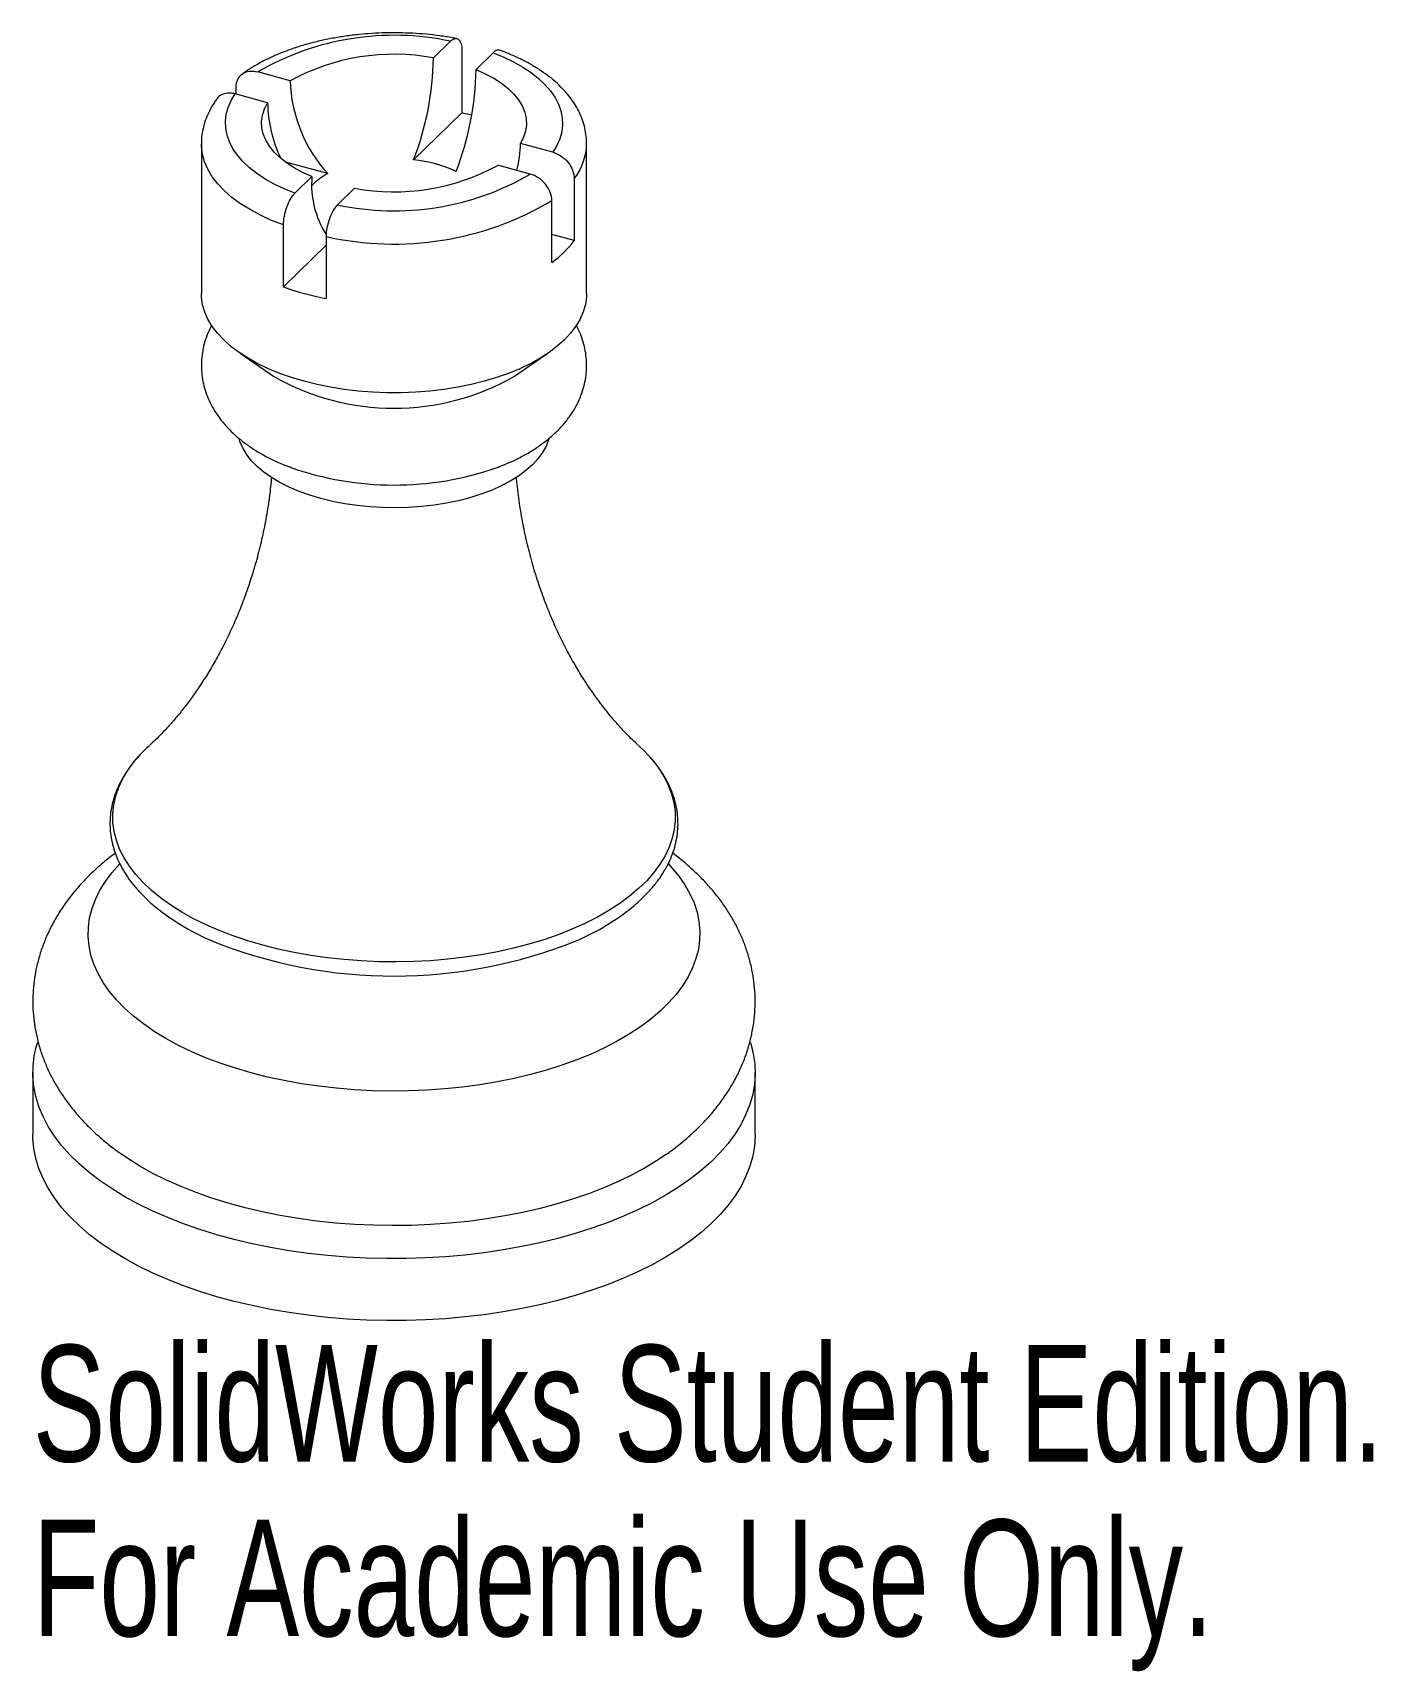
# Paper-space layout '_Trimetric' of a CAD drawing. Header units: millimetres. Extents: x -15 to 40.7, y -22.3 to 45.8.
import ezdxf

# ---------------------------------------------------------------- set-up
doc = ezdxf.new("R2010")
doc.units = ezdxf.units.MM
doc.styles.add('SLDTEXTSTYLE0', font='TXT', dxfattribs={"width": 0.7})

psp = doc.layouts.new('_Trimetric')

# ---------------------------------------------------------------- linework, layer by layer
at = {"color": 7, "linetype": 'Continuous', "lineweight": 15}
for p, q in [((1.64, 44.705), (2.349, 45.397)), ((2.82, 45), (2.82, 42.428)), ((3.408, 44.224), (4.118, 44.917)), ((-4.317, 43.757), (-5.661, 44.122)), ((-5.25, 42.846), (-6.594, 43.211)), ((-6.553, 43.2), (-6.553, 43.507)), ((0.814, 40.471), (2.82, 42.428)), ((-8, 41.144), (-8, 34.921)), ((6.594, 40.791), (5.25, 41.157)), ((8, 34.921), (8, 41.144)), ((-2.753, 39.903), (-4.512, 40.381)), ((5.661, 39.88), (4.317, 40.246)), ((-4.118, 39.086), (-3.408, 39.778)), ((7.487, 39.692), (7.487, 37.12)), ((-2.349, 38.605), (-1.64, 39.297)), ((6.553, 36.209), (6.553, 38.781)), ((-4.589, 35.197), (-4.589, 37.769)), ((-4.589, 35.197), (-2.82, 36.924)), ((-2.82, 37.288), (-2.82, 34.717)), ((7.487, 37.12), (6.553, 37.374)), ((-6.395, 32.446), (-5.004, 31.492)), ((5.004, 31.492), (6.395, 32.446)), ((-4.309, 27.707), (-4.373, 27.731)), ((4.368, 27.729), (4.291, 27.7)), ((-15, 2.572), (-15, 0)), ((15, 0), (15, 2.572))]:
    psp.add_line(p, q, dxfattribs=at)
at = {"color": 7, "linetype": 'Continuous', "lineweight": 15, "flags": 128}
for points in [[(4.118, 44.917), (4.558, 44.737), (4.97, 44.54), (5.349, 44.327), (5.694, 44.099), (6.002, 43.857), (6.271, 43.603), (6.5, 43.339), (6.688, 43.066), (6.832, 42.787), (6.932, 42.502), (6.988, 42.214), (6.998, 41.925), (6.964, 41.636), (6.885, 41.35), (6.761, 41.068), (6.594, 40.791)], [(3.408, 44.224), (3.793, 44.052), (4.146, 43.863), (4.463, 43.657), (4.741, 43.437), (4.979, 43.205), (5.174, 42.962), (5.324, 42.712), (5.429, 42.455), (5.487, 42.194), (5.498, 41.931), (5.462, 41.67), (5.379, 41.411), (5.25, 41.157)], [(-4.118, 39.086), (-4.558, 39.265), (-4.97, 39.462), (-5.349, 39.676), (-5.694, 39.904), (-6.002, 40.146), (-6.271, 40.399), (-6.5, 40.664), (-6.688, 40.936), (-6.832, 41.216), (-6.932, 41.5), (-6.988, 41.788), (-6.998, 42.078), (-6.964, 42.366), (-6.885, 42.653), (-6.761, 42.935), (-6.594, 43.211)], [(-3.408, 39.778), (-3.793, 39.95), (-4.146, 40.14), (-4.463, 40.345), (-4.741, 40.565), (-4.979, 40.797), (-5.174, 41.04), (-5.324, 41.291), (-5.429, 41.548), (-5.487, 41.808), (-5.498, 42.071), (-5.462, 42.333), (-5.379, 42.592), (-5.25, 42.846)], [(2.82, 42.428), (3.053, 42.381), (3.231, 42.342)], [(8, 34.921), (7.995, 34.77), (7.95, 34.463), (7.861, 34.158), (7.729, 33.857), (7.553, 33.563), (7.335, 33.276), (7.075, 32.998), (6.777, 32.731), (6.44, 32.477), (6.067, 32.236), (5.661, 32.01), (5.222, 31.8), (4.755, 31.608), (4.261, 31.434), (3.743, 31.28), (3.204, 31.146), (2.647, 31.033), (2.076, 30.942), (1.492, 30.873), (0.901, 30.827), (0.304, 30.804), (-0.294, 30.804), (-0.891, 30.827), (-1.482, 30.872), (-2.066, 30.941), (-2.637, 31.031), (-3.194, 31.144), (-3.734, 31.277), (-4.252, 31.431), (-4.746, 31.605), (-5.214, 31.796), (-5.653, 32.006), (-6.06, 32.232), (-6.434, 32.472), (-6.771, 32.727), (-7.07, 32.994), (-7.33, 33.271), (-7.549, 33.558), (-7.726, 33.852), (-7.86, 34.153), (-7.949, 34.457), (-7.994, 34.765), (-8, 34.921)], [(6.431, 28.884), (6.422, 28.854), (6.317, 28.583), (6.17, 28.317), (5.98, 28.058), (5.749, 27.808), (5.479, 27.569), (5.171, 27.342), (4.828, 27.129), (4.452, 26.931), (4.046, 26.75), (3.612, 26.587), (3.153, 26.443), (2.673, 26.319), (2.175, 26.216), (1.662, 26.134), (1.137, 26.074), (0.605, 26.037), (0.068, 26.023), (-0.469, 26.031), (-1.003, 26.063), (-1.529, 26.117), (-2.046, 26.193), (-2.548, 26.291), (-3.034, 26.41), (-3.498, 26.549), (-3.938, 26.707), (-4.352, 26.884), (-4.736, 27.077), (-5.087, 27.287), (-5.404, 27.51), (-5.684, 27.746), (-5.925, 27.994), (-6.125, 28.25), (-6.284, 28.515), (-6.4, 28.785), (-6.433, 28.89)], [(10.151, 16.161), (10.419, 15.904), (10.548, 15.768)], [(14.798, 3.836), (14.817, 3.775), (14.922, 3.357), (14.983, 2.936), (15, 2.514), (14.971, 2.092), (14.898, 1.672), (14.78, 1.254), (14.618, 0.84), (14.413, 0.432), (14.165, 0.029), (13.874, -0.365), (13.542, -0.751), (13.169, -1.127), (12.758, -1.492), (12.308, -1.845), (11.821, -2.184), (11.299, -2.51), (10.744, -2.82), (10.156, -3.114), (9.538, -3.391), (8.892, -3.65), (8.219, -3.891), (7.521, -4.113), (6.801, -4.314), (6.061, -4.495), (5.303, -4.655), (4.528, -4.794), (3.741, -4.91), (2.942, -5.004), (2.134, -5.075), (1.32, -5.124), (0.502, -5.15), (-0.317, -5.152), (-1.136, -5.132), (-1.951, -5.088), (-2.76, -5.022), (-3.561, -4.933), (-4.351, -4.822), (-5.129, -4.688), (-5.891, -4.533), (-6.635, -4.357), (-7.36, -4.16), (-8.063, -3.943), (-8.742, -3.707), (-9.394, -3.451), (-10.019, -3.178), (-10.614, -2.888), (-11.177, -2.581), (-11.706, -2.259), (-12.201, -1.923), (-12.659, -1.573), (-13.08, -1.21), (-13.461, -0.837), (-13.802, -0.453), (-14.103, -0.061), (-14.361, 0.34), (-14.576, 0.747), (-14.747, 1.16), (-14.875, 1.577), (-14.958, 1.997), (-14.997, 2.418), (-14.991, 2.84), (-14.94, 3.262), (-14.845, 3.681), (-14.797, 3.839)], [(15, 0), (15, -0.058), (14.971, -0.48), (14.898, -0.9), (14.78, -1.318), (14.618, -1.731), (14.413, -2.14), (14.165, -2.542), (13.874, -2.937), (13.542, -3.323), (13.169, -3.698), (12.758, -4.063), (12.308, -4.416), (11.821, -4.756), (11.299, -5.081), (10.744, -5.391), (10.156, -5.685), (9.538, -5.963), (8.892, -6.222), (8.219, -6.463), (7.521, -6.684), (6.801, -6.886), (6.061, -7.067), (5.303, -7.227), (4.528, -7.365), (3.741, -7.481), (2.942, -7.576), (2.134, -7.647), (1.32, -7.696), (0.502, -7.721), (-0.317, -7.724), (-1.136, -7.703), (-1.951, -7.66), (-2.76, -7.594), (-3.561, -7.505), (-4.351, -7.393), (-5.129, -7.26), (-5.891, -7.105), (-6.635, -6.929), (-7.36, -6.732), (-8.063, -6.515), (-8.742, -6.278), (-9.394, -6.023), (-10.019, -5.75), (-10.614, -5.459), (-11.177, -5.153), (-11.706, -4.831), (-12.201, -4.494), (-12.659, -4.144), (-13.08, -3.782), (-13.461, -3.408), (-13.802, -3.025), (-14.103, -2.632), (-14.361, -2.231), (-14.576, -1.824), (-14.747, -1.412), (-14.875, -0.995), (-14.958, -0.575), (-14.997, -0.153), (-15, 0)], [(11.277, -0.844), (10.978, -1.046), (10.469, -1.359), (9.926, -1.656), (9.351, -1.937), (8.747, -2.201), (8.115, -2.447), (7.456, -2.674), (6.774, -2.882), (6.07, -3.069), (5.346, -3.235), (4.606, -3.38), (3.85, -3.504), (3.083, -3.605), (2.305, -3.683), (1.52, -3.739), (0.73, -3.772), (-0.062, -3.782), (-0.854, -3.768), (-1.643, -3.732), (-2.427, -3.673), (-3.203, -3.591), (-3.969, -3.486), (-4.722, -3.359), (-5.46, -3.211), (-6.181, -3.041), (-6.882, -2.851), (-7.56, -2.64), (-8.215, -2.41), (-8.843, -2.161), (-9.443, -1.895), (-10.013, -1.611), (-10.55, -1.311), (-11.054, -0.996), (-11.317, -0.816)]]:
    psp.add_lwpolyline(points, dxfattribs=at)
at = {"color": 8, "linetype": 'Continuous', "lineweight": 15, "flags": 128}
for points in [[(-4.589, 37.769), (-5.083, 37.962), (-5.547, 38.175), (-5.978, 38.406), (-6.372, 38.653), (-6.728, 38.915), (-7.044, 39.19), (-7.317, 39.478), (-7.546, 39.775), (-7.729, 40.081), (-7.866, 40.393), (-7.955, 40.709), (-7.997, 41.028), (-8, 41.144)], [(10.548, 15.768), (10.724, 15.569), (10.989, 15.224), (11.212, 14.872), (11.393, 14.513), (11.53, 14.149), (11.623, 13.782), (11.673, 13.412), (11.678, 13.042), (11.639, 12.672), (11.556, 12.304), (11.429, 11.939), (11.258, 11.579), (11.045, 11.225), (10.79, 10.878), (10.494, 10.541), (10.158, 10.213), (9.784, 9.897), (9.373, 9.593), (8.926, 9.302), (8.445, 9.027), (7.932, 8.767), (7.389, 8.524), (6.818, 8.298), (6.221, 8.091), (5.601, 7.904), (4.959, 7.736), (4.299, 7.589), (3.622, 7.463), (2.931, 7.359), (2.23, 7.278), (1.52, 7.218), (0.804, 7.181), (0.085, 7.167), (-0.635, 7.176), (-1.351, 7.207), (-2.063, 7.262), (-2.767, 7.338), (-3.46, 7.437), (-4.141, 7.558), (-4.805, 7.7), (-5.452, 7.862), (-6.077, 8.045), (-6.68, 8.248), (-7.257, 8.469), (-7.807, 8.708), (-8.327, 8.964), (-8.816, 9.236), (-9.271, 9.523), (-9.691, 9.824), (-10.074, 10.137), (-10.419, 10.463), (-10.724, 10.798), (-10.989, 11.143), (-11.212, 11.495), (-11.393, 11.854), (-11.53, 12.217), (-11.623, 12.585), (-11.673, 12.954), (-11.678, 13.325), (-11.639, 13.695), (-11.556, 14.063), (-11.429, 14.428), (-11.258, 14.788), (-11.045, 15.142), (-10.79, 15.488), (-10.595, 15.717)], [(11.396, 11.237), (11.53, 11.092), (11.826, 10.735), (12.08, 10.37), (12.292, 9.998), (12.46, 9.62), (12.585, 9.238), (12.666, 8.852), (12.702, 8.465), (12.693, 8.077), (12.64, 7.69), (12.542, 7.306), (12.401, 6.925), (12.216, 6.549), (11.988, 6.18), (11.717, 5.818), (11.406, 5.465), (11.055, 5.122), (10.665, 4.79), (10.237, 4.471), (9.773, 4.165), (9.275, 3.875), (8.745, 3.599), (8.184, 3.341), (7.594, 3.1), (6.977, 2.878), (6.336, 2.674), (5.672, 2.491), (4.989, 2.328), (4.288, 2.186), (3.572, 2.066), (2.844, 1.968), (2.105, 1.893), (1.359, 1.84), (0.609, 1.81), (-0.144, 1.803), (-0.896, 1.819), (-1.646, 1.858), (-2.389, 1.919), (-3.124, 2.003), (-3.848, 2.11), (-4.558, 2.238), (-5.253, 2.388), (-5.929, 2.559), (-6.584, 2.75), (-7.216, 2.96), (-7.823, 3.19), (-8.402, 3.438), (-8.952, 3.703), (-9.47, 3.984), (-9.955, 4.281), (-10.405, 4.592), (-10.818, 4.916), (-11.194, 5.252), (-11.53, 5.599), (-11.826, 5.955), (-12.08, 6.32), (-12.292, 6.692), (-12.46, 7.07), (-12.585, 7.453), (-12.666, 7.838), (-12.702, 8.226), (-12.693, 8.613), (-12.64, 9), (-12.542, 9.385), (-12.401, 9.766), (-12.216, 10.141), (-11.988, 10.511), (-11.717, 10.873), (-11.406, 11.226), (-11.4, 11.233)]]:
    psp.add_lwpolyline(points, dxfattribs=at)
at = {"color": 7, "linetype": 'Continuous', "lineweight": 15}
for centre, radius, start, end in [((-0.003, 34.377), 11.268, 77.95446, 120.14049), ((-0.011, 35.895), 8.963, 79.38708, 118.70787), ((-10.736, 44.92), 12.378, 338.93587, 359.00644), ((-9.027, 44.451), 12.438, 338.98482, 358.95749), ((1.732, 43.967), 6.052, 181.9908, 222.18535), ((0.236, 42.933), 5.487, 180.91615, 206.04172), ((1.218, 41.136), 4.032, 344.1407, 0.30066), ((0.011, 48.107), 8.963, 259.38708, 298.70787), ((0.261, 34.94), 5.558, 65.3048, 84.28617), ((0.453, 39.452), 3.875, 175.17847, 212.41023), ((-1.568, 37.65), 2.545, 117.73403, 136.04512), ((0.003, 49.625), 11.268, 257.95446, 300.14049), ((-0.008, 49.808), 12.832, 257.34279, 300.75216), ((4.044, 39.714), 4.31, 305.60257, 323.0075), ((-0.588, 46.424), 11.918, 250.38524, 259.20573), ((0, 40.192), 10.036, 240.09313, 299.90687), ((-5.993, 11.553), 6.206, 132.08842, 137.8626), ((-3.509, 17.467), 10.259, 232.50797, 246.9224), ((3.572, 17.369), 10.144, 293.14608, 307.15129)]:
    psp.add_arc(centre, radius, start, end, dxfattribs=at)
at = {"color": 8, "linetype": 'Continuous', "lineweight": 15}
for centre, radius, start, end in [((5.539, 41.197), 2.462, 322.29727, 358.76204), ((0.001, 39.945), 12.975, 250.60316, 289.31131), ((-0.001, 26.853), 20.273, 248.19996, 291.89522)]:
    psp.add_arc(centre, radius, start, end, dxfattribs=at)
at = {"color": 7, "linetype": 'Continuous', "lineweight": 15}
for points, knots in [([(2.602, 45.51), (2.545, 45.52), (2.31, 45.565), (1.889, 45.628), (1.337, 45.691), (0.779, 45.732), (0.217, 45.751), (-0.346, 45.749), (-0.907, 45.725), (-1.463, 45.679), (-2.013, 45.612), (-2.554, 45.523), (-3.083, 45.414), (-3.598, 45.283), (-4.096, 45.132), (-4.576, 44.96), (-5.035, 44.767), (-5.471, 44.555), (-5.881, 44.322), (-6.153, 44.144), (-6.289, 44.045), (-6.304, 44.034)], [0, 0, 0, 0, 0.018287, 0.075314, 0.132248, 0.189108, 0.245921, 0.302717, 0.359522, 0.416358, 0.473253, 0.530237, 0.587341, 0.644597, 0.702034, 0.759682, 0.817565, 0.875694, 0.934056, 0.9926, 1, 1, 1, 1]), ([(2.349, 45.397), (2.41, 45.457), (2.472, 45.495), (2.585, 45.521), (2.637, 45.509), (2.724, 45.436), (2.76, 45.375), (2.808, 45.213), (2.82, 45.113), (2.82, 45)], [0, 0, 0, 0, 0.25, 0.25, 0.5, 0.5, 0.75, 0.75, 1, 1, 1, 1]), ([(4.393, 45.01), (4.38, 45.019), (4.326, 45.053), (4.227, 45.011), (4.146, 44.941), (4.118, 44.917)], [0, 0, 0, 0, 0.183377, 0.712988, 1, 1, 1, 1]), ([(7.998, 41.158), (7.995, 41.258), (7.989, 41.47), (7.932, 41.792), (7.837, 42.121), (7.704, 42.442), (7.532, 42.756), (7.323, 43.062), (7.076, 43.358), (6.791, 43.644), (6.469, 43.916), (6.113, 44.174), (5.724, 44.416), (5.306, 44.639), (4.869, 44.84), (4.561, 44.963), (4.404, 45.02), (4.398, 45.022)], [0, 0, 0, 0, 0.05913, 0.125551, 0.192245, 0.259727, 0.328433, 0.398676, 0.470596, 0.54413, 0.619024, 0.694905, 0.771375, 0.848091, 0.92476, 0.997232, 1, 1, 1, 1]), ([(-6.553, 43.507), (-6.553, 43.62), (-6.53, 43.726), (-6.439, 43.911), (-6.373, 43.987), (-6.207, 44.101), (-6.108, 44.137), (-5.893, 44.163), (-5.776, 44.153), (-5.661, 44.122)], [0, 0, 0, 0, 0.25, 0.25, 0.5, 0.5, 0.75, 0.75, 1, 1, 1, 1]), ([(-7.364, 42.994), (-7.397, 42.949), (-7.504, 42.8), (-7.658, 42.534), (-7.81, 42.197), (-7.919, 41.855), (-7.981, 41.512), (-8.006, 41.269), (-7.999, 41.143), (-7.998, 41.13)], [0, 0, 0, 0, 0.08072, 0.268742, 0.453031, 0.632641, 0.808219, 0.980841, 1, 1, 1, 1]), ([(-6.594, 43.211), (-6.671, 43.226), (-6.849, 43.262), (-7.105, 43.213), (-7.283, 43.108), (-7.346, 43.014), (-7.361, 42.992)], [0, 0, 0, 0, 0.248288, 0.575888, 0.901324, 1, 1, 1, 1]), ([(6.594, 40.791), (6.711, 40.76), (6.827, 40.706), (7.042, 40.563), (7.141, 40.472), (7.306, 40.269), (7.373, 40.155), (7.463, 39.924), (7.487, 39.804), (7.487, 39.692)], [0, 0, 0, 0, 0.25, 0.25, 0.5, 0.5, 0.75, 0.75, 1, 1, 1, 1]), ([(6.553, 38.781), (6.553, 38.894), (6.53, 39.012), (6.439, 39.246), (6.373, 39.358), (6.207, 39.562), (6.108, 39.652), (5.893, 39.795), (5.776, 39.849), (5.661, 39.88)], [0, 0, 0, 0, 0.25, 0.25, 0.5, 0.5, 0.75, 0.75, 1, 1, 1, 1]), ([(-4.589, 37.769), (-4.589, 37.883), (-4.576, 38.006), (-4.529, 38.261), (-4.494, 38.391), (-4.406, 38.634), (-4.354, 38.748), (-4.241, 38.944), (-4.179, 39.026), (-4.118, 39.086)], [0, 0, 0, 0, 0.25, 0.25, 0.5, 0.5, 0.75, 0.75, 1, 1, 1, 1]), ([(-2.349, 38.605), (-2.411, 38.545), (-2.472, 38.463), (-2.586, 38.267), (-2.638, 38.152), (-2.725, 37.909), (-2.76, 37.779), (-2.807, 37.526), (-2.82, 37.401), (-2.82, 37.288)], [0, 0, 0, 0, 0.25, 0.25, 0.5, 0.5, 0.75, 0.75, 1, 1, 1, 1]), ([(-7.567, 33.609), (-7.591, 33.567), (-7.681, 33.409), (-7.797, 33.119), (-7.911, 32.746), (-7.979, 32.371), (-8.006, 31.997), (-7.992, 31.627), (-7.939, 31.262), (-7.847, 30.905), (-7.718, 30.556), (-7.553, 30.217), (-7.351, 29.888), (-7.112, 29.57), (-6.836, 29.264), (-6.524, 28.97), (-6.174, 28.691), (-5.79, 28.428), (-5.374, 28.184), (-4.928, 27.962), (-4.57, 27.804), (-4.355, 27.726), (-4.304, 27.708)], [0, 0, 0, 0, 0.019287, 0.072793, 0.124757, 0.175485, 0.225317, 0.274604, 0.323659, 0.372764, 0.422273, 0.472532, 0.523865, 0.576551, 0.630786, 0.68663, 0.743973, 0.802532, 0.861913, 0.921709, 0.981533, 1, 1, 1, 1]), ([(4.287, 27.702), (4.394, 27.742), (4.665, 27.843), (5.076, 28.032), (5.52, 28.265), (5.938, 28.524), (6.327, 28.807), (6.683, 29.112), (7, 29.437), (7.276, 29.78), (7.508, 30.135), (7.695, 30.5), (7.838, 30.871), (7.936, 31.246), (7.992, 31.621), (8.006, 31.994), (7.98, 32.363), (7.915, 32.725), (7.81, 33.08), (7.694, 33.378), (7.599, 33.551), (7.564, 33.615)], [0, 0, 0, 0, 0.03925, 0.099319, 0.159804, 0.220604, 0.281428, 0.341836, 0.401323, 0.459405, 0.515762, 0.570301, 0.62314, 0.674531, 0.724792, 0.774267, 0.823308, 0.872193, 0.921238, 0.970794, 1, 1, 1, 1]), ([(-5.086, 27.304), (-5.112, 27.044), (-5.167, 26.492), (-5.298, 25.659), (-5.466, 24.809), (-5.669, 23.982), (-5.902, 23.18), (-6.163, 22.409), (-6.448, 21.671), (-6.754, 20.969), (-7.075, 20.308), (-7.408, 19.689), (-7.746, 19.115), (-8.086, 18.588), (-8.423, 18.107), (-8.751, 17.673), (-9.067, 17.286), (-9.367, 16.944), (-9.648, 16.644), (-9.904, 16.39), (-10.069, 16.233), (-10.143, 16.168), (-10.145, 16.166)], [0, 0, 0, 0, 0.053591, 0.113996, 0.173981, 0.233467, 0.292364, 0.350572, 0.407985, 0.464483, 0.519946, 0.574251, 0.627282, 0.678936, 0.729131, 0.777809, 0.824943, 0.870535, 0.914613, 0.957233, 0.998469, 1, 1, 1, 1]), ([(10.144, 16.168), (10.106, 16.203), (9.992, 16.305), (9.778, 16.512), (9.507, 16.792), (9.212, 17.117), (8.9, 17.487), (8.573, 17.904), (8.235, 18.371), (7.89, 18.886), (7.544, 19.451), (7.202, 20.064), (6.869, 20.724), (6.55, 21.427), (6.251, 22.17), (5.976, 22.949), (5.729, 23.76), (5.514, 24.597), (5.333, 25.456), (5.193, 26.333), (5.111, 26.95), (5.088, 27.276), (5.086, 27.303)], [0, 0, 0, 0, 0.021676, 0.064048, 0.107861, 0.1532, 0.200131, 0.248698, 0.298912, 0.350751, 0.404157, 0.459038, 0.515267, 0.572694, 0.631153, 0.690471, 0.750478, 0.811016, 0.871939, 0.933121, 0.994448, 1, 1, 1, 1]), ([(-10.614, 15.694), (-10.635, 15.672), (-10.762, 15.539), (-10.959, 15.284), (-11.203, 14.929), (-11.403, 14.565), (-11.564, 14.196), (-11.683, 13.822), (-11.761, 13.447), (-11.799, 13.071), (-11.796, 12.696), (-11.753, 12.323), (-11.67, 11.953), (-11.548, 11.587), (-11.388, 11.226), (-11.188, 10.87), (-10.949, 10.522), (-10.673, 10.181), (-10.358, 9.85), (-10.057, 9.569), (-9.847, 9.405), (-9.767, 9.342)], [0, 0, 0, 0, 0.0112966, 0.0690402, 0.1264659, 0.1834665, 0.2399561, 0.2958949, 0.3513088, 0.4062941, 0.4610078, 0.5156392, 0.5703295, 0.6252696, 0.6806102, 0.7364432, 0.7927952, 0.8496333, 0.9068819, 0.9644443, 1, 1, 1, 1]), ([(9.713, 9.296), (9.723, 9.304), (9.871, 9.412), (10.124, 9.633), (10.469, 9.959), (10.773, 10.298), (11.041, 10.648), (11.27, 11.007), (11.458, 11.372), (11.605, 11.743), (11.712, 12.117), (11.777, 12.492), (11.802, 12.868), (11.786, 13.243), (11.731, 13.615), (11.636, 13.984), (11.502, 14.348), (11.329, 14.708), (11.118, 15.062), (10.864, 15.407), (10.679, 15.636), (10.569, 15.747), (10.567, 15.749)], [0, 0, 0, 0, 0.004439, 0.061539, 0.118571, 0.17546, 0.23211, 0.288414, 0.34427, 0.399605, 0.454401, 0.508702, 0.562626, 0.616339, 0.670014, 0.723808, 0.777899, 0.832419, 0.887438, 0.942962, 0.998944, 1, 1, 1, 1]), ([(-11.573, 11.681), (-11.637, 11.634), (-11.88, 11.458), (-12.266, 11.129), (-12.729, 10.695), (-13.15, 10.241), (-13.529, 9.773), (-13.865, 9.291), (-14.156, 8.798), (-14.405, 8.297), (-14.609, 7.79), (-14.771, 7.278), (-14.89, 6.763), (-14.967, 6.246), (-15.004, 5.731), (-14.999, 5.217), (-14.955, 4.707), (-14.872, 4.203), (-14.75, 3.705), (-14.59, 3.215), (-14.392, 2.734), (-14.158, 2.262), (-13.886, 1.801), (-13.576, 1.349), (-13.229, 0.909), (-12.844, 0.481), (-12.421, 0.066), (-11.959, -0.333), (-11.589, -0.627), (-11.364, -0.78), (-11.314, -0.814)], [0, 0, 0, 0, 0.015449, 0.057938, 0.099926, 0.141226, 0.181695, 0.221248, 0.259867, 0.297588, 0.334489, 0.370674, 0.406258, 0.441364, 0.476116, 0.510639, 0.54505, 0.579439, 0.613929, 0.648647, 0.683716, 0.719259, 0.755392, 0.792221, 0.829832, 0.868281, 0.907582, 0.9477, 0.988545, 1, 1, 1, 1]), ([(11.268, -0.847), (11.297, -0.828), (11.511, -0.686), (11.881, -0.396), (12.374, 0.021), (12.826, 0.461), (13.238, 0.918), (13.607, 1.39), (13.933, 1.874), (14.215, 2.369), (14.454, 2.872), (14.649, 3.38), (14.801, 3.893), (14.911, 4.409), (14.979, 4.925), (15.006, 5.44), (14.993, 5.953), (14.94, 6.462), (14.848, 6.965), (14.717, 7.461), (14.549, 7.949), (14.344, 8.428), (14.101, 8.898), (13.82, 9.357), (13.503, 9.806), (13.147, 10.243), (12.754, 10.669), (12.321, 11.08), (11.927, 11.419), (11.667, 11.611), (11.574, 11.681)], [0, 0, 0, 0, 0.00653, 0.049117, 0.091358, 0.133056, 0.174033, 0.214158, 0.25336, 0.291635, 0.32903, 0.36563, 0.40154, 0.436879, 0.471769, 0.506333, 0.540696, 0.574967, 0.609243, 0.643648, 0.678307, 0.713343, 0.748877, 0.785025, 0.821887, 0.859543, 0.898041, 0.937386, 0.977528, 1, 1, 1, 1])]:
    psp.add_open_spline(points, degree=3, knots=knots, dxfattribs=at)

# ---------------------------------------------------------------- texts
at = {"color": 7, "linetype": 'Continuous', "char_height": 4.83362, "attachment_point": 1, "style": 'SLDTEXTSTYLE0'}
for s, insert in [('SolidWorks Student Edition.', (-15, -8.743)), ('For Academic Use Only.', (-15, -15.994))]:
    psp.add_mtext(s, dxfattribs=dict(at, insert=insert))

doc.saveas('drawing.dxf')
